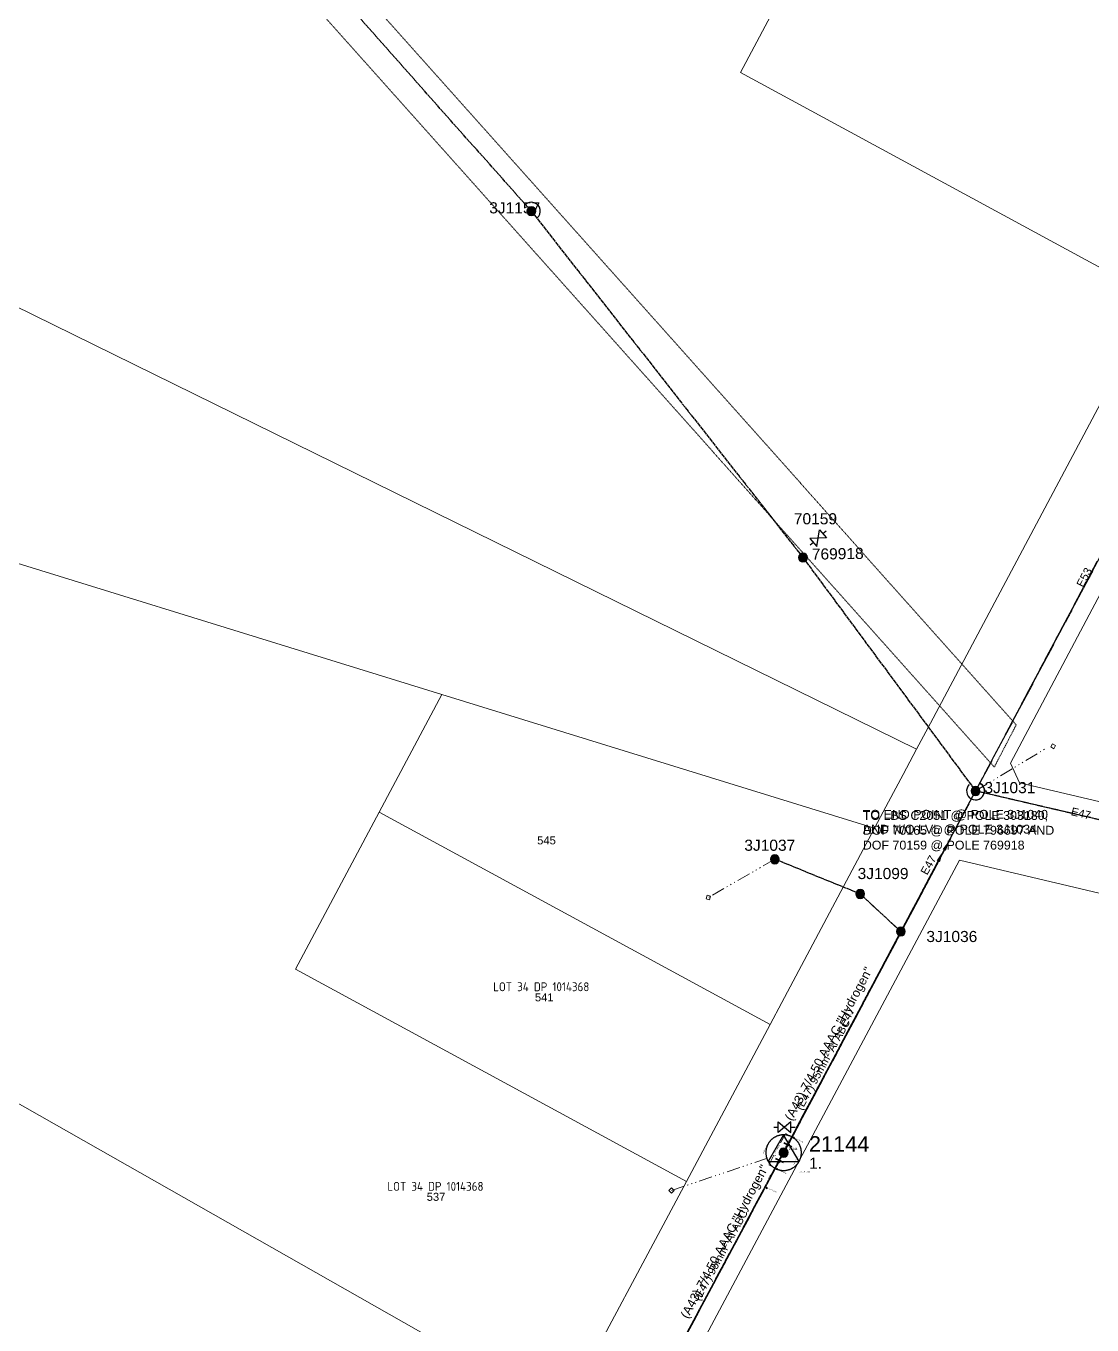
# Model space of a CAD drawing. Header units: metres. Extents: x 250871 to 255994, y 6164531 to 6169422.
# Drawn here: x 252768.5 to 253008.3, y 6166707.5 to 6166999.6 of the extents above; entities that cross this region are included whole.
import ezdxf
from ezdxf.enums import TextEntityAlignment as Align

# ---------------------------------------------------------------- set-up
doc = ezdxf.new("R2010")
doc.units = ezdxf.units.M
for name, pattern in [('Cable Exist OH', [1, 1, 0]), ('Cable Exist UG', [7, 4, -1, 1, -1]), ('Cable New OH', [7, 4.5, -2.5]), ('Dash', [5, 3, -2]), ('DASHED', [19.05, 12.7, -6.35]), ('HIDDEN2', [0.1875, 0.125, -0.0625]), ('PHANTOMX2', [6.6, 3, -0.75, 0.2, -0.75, 0.2, -0.75, 0.2, -0.75])]:
    doc.linetypes.add(name, pattern=pattern)
doc.layers.get('0').update_dxf_attribs({"color": 6})
doc.layers.get('Defpoints').update_dxf_attribs({"color": 250})
for name, color, linetype, lineweight in [('_User Miscellaneous7', 3, 'Continuous', 13), ('_User_HV_Exist', 1, 'Continuous', 35), ('_User_LV_Exist', 5, 'Continuous', 35), ('Cadastre Land Parcels_SP_EXT', 118, 'Continuous', 15), ('Cadastre Other Property_SP_EXT', 138, 'DASHED', 15), ('Mains_HV_EXT', 13, 'Continuous', 25), ('Mains_LV_EXT', 163, 'Continuous', 25), ('Services_SP_EXT', 42, 'PHANTOMX2', 20), ('Services_SP_MOD', 3, 'PHANTOMX2', 20)]:
    doc.layers.add(name, color=color, linetype=linetype, lineweight=lineweight)
for name, color, linetype in [('Equip_LV_EXT', 7, 'Continuous'), ('Equip_SP_HV_EXT', 7, 'Continuous'), ('Mains_LV_NEW_E47', 2, 'Continuous'), ('Notes', 7, 'Continuous'), ('OH_Details_SP_MISC', 7, 'Continuous'), ('Sub_SP_TR_HV_LV_EXT', 7, 'Continuous'), ('SupportsOH_SP_TR_HV_LV_SL_EXT', 7, 'Continuous')]:
    doc.layers.add(name, color=color, linetype=linetype)
doc.styles.add('ieISOCP', font='arial.ttf', dxfattribs={"height": 1.5})
doc.styles.add('LotNum', font='isocp.shx')
doc.styles.add('POLE_LABEL', font='arial.ttf', dxfattribs={"height": 2})
doc.styles.get("Standard").update_dxf_attribs({"font": 'arial.ttf'})
doc.dimstyles.new('1.8mm_1_1000', dxfattribs={"dimtxt": 1.8, "dimasz": 2, "dimexe": 1, "dimexo": 3, "dimgap": 0.5, "dimtad": 0, "dimtoh": 1, "dimlfac": -1, "dimzin": 12, "dimdsep": 46, "dimtxsty": 'Standard', "dimcen": 1, "dimclrd": 256, "dimclre": 256, "dimclrt": 256, "dimazin": 3, "dimtfac": 1, "dimtmove": 0, "dimatfit": 3, "dimfxl": 1, "dimtolj": 1, "dimtzin": 0, "dimlwd": -1, "dimlwe": -1, "dimarcsym": 0})

# ---------------------------------------------------------------- blocks, each defined once
blk = doc.blocks.new('SUB_POLE_EXT')
at = {"flags": 128}
for points in [[(-0.05, 4), (-0.15, 4), (-0.25, 3.99), (-0.34, 3.99), (-0.44, 3.98), (-0.54, 3.96), (-0.64, 3.95), (-0.73, 3.93), (-0.83, 3.91), (-0.92, 3.89), (-1.02, 3.87), (-1.11, 3.84), (-1.21, 3.81), (-1.3, 3.78), (-1.39, 3.75), (-1.49, 3.71), (-1.58, 3.68), (-1.67, 3.64), (-1.75, 3.59), (-1.84, 3.55), (-1.93, 3.5), (-2.01, 3.46), (-2.1, 3.41), (-2.18, 3.35), (-2.26, 3.3), (-2.34, 3.24), (-2.42, 3.18), (-2.5, 3.12), (-2.58, 3.06), (-2.65, 3), (-2.72, 2.93), (-2.79, 2.86), (-2.86, 2.79), (-2.93, 2.72), (-3, 2.65), (-3.06, 2.58), (-3.12, 2.5), (-3.18, 2.42), (-3.24, 2.34), (-3.3, 2.26), (-3.35, 2.18), (-3.41, 2.1), (-3.46, 2.01), (-3.5, 1.93), (-3.55, 1.84), (-3.59, 1.75), (-3.64, 1.67), (-3.68, 1.58), (-3.71, 1.49), (-3.75, 1.39), (-3.78, 1.3), (-3.81, 1.21), (-3.84, 1.11), (-3.87, 1.02), (-3.89, 0.92), (-3.91, 0.83), (-3.93, 0.73), (-3.95, 0.64), (-3.96, 0.54), (-3.98, 0.44), (-3.99, 0.34), (-3.99, 0.25), (-4, 0.15), (-4, 0.05), (-4, -0.05), (-4, -0.15), (-3.99, -0.25), (-3.99, -0.34), (-3.98, -0.44), (-3.96, -0.54), (-3.95, -0.64), (-3.93, -0.73), (-3.91, -0.83), (-3.89, -0.92), (-3.87, -1.02), (-3.84, -1.11), (-3.81, -1.21), (-3.78, -1.3), (-3.75, -1.39), (-3.71, -1.49), (-3.68, -1.58), (-3.64, -1.67), (-3.59, -1.75), (-3.55, -1.84), (-3.5, -1.93), (-3.46, -2.01), (-3.41, -2.1), (-3.35, -2.18), (-3.3, -2.26), (-3.24, -2.34), (-3.18, -2.42), (-3.12, -2.5), (-3.06, -2.58), (-3, -2.65), (-2.93, -2.72), (-2.86, -2.79), (-2.79, -2.86), (-2.72, -2.93), (-2.65, -3), (-2.58, -3.06), (-2.5, -3.12), (-2.42, -3.18), (-2.34, -3.24), (-2.26, -3.3), (-2.18, -3.35), (-2.1, -3.41), (-2.01, -3.46), (-1.93, -3.5), (-1.84, -3.55), (-1.75, -3.59), (-1.67, -3.64), (-1.58, -3.68), (-1.49, -3.71), (-1.39, -3.75), (-1.3, -3.78), (-1.21, -3.81), (-1.11, -3.84), (-1.02, -3.87), (-0.92, -3.89), (-0.83, -3.91), (-0.73, -3.93), (-0.64, -3.95), (-0.54, -3.96), (-0.44, -3.98), (-0.34, -3.99), (-0.25, -3.99), (-0.15, -4), (-0.05, -4), (0.05, -4), (0.15, -4), (0.25, -3.99), (0.34, -3.99), (0.44, -3.98), (0.54, -3.96), (0.64, -3.95), (0.73, -3.93), (0.83, -3.91), (0.92, -3.89), (1.02, -3.87), (1.11, -3.84), (1.21, -3.81), (1.3, -3.78), (1.39, -3.75), (1.49, -3.71), (1.58, -3.68), (1.67, -3.64), (1.75, -3.59), (1.84, -3.55), (1.93, -3.5), (2.01, -3.46), (2.1, -3.41), (2.18, -3.35), (2.26, -3.3), (2.34, -3.24), (2.42, -3.18), (2.5, -3.12), (2.58, -3.06), (2.65, -3), (2.72, -2.93), (2.79, -2.86), (2.86, -2.79), (2.93, -2.72), (3, -2.65), (3.06, -2.58), (3.12, -2.5), (3.18, -2.42), (3.24, -2.34), (3.3, -2.26), (3.35, -2.18), (3.41, -2.1), (3.46, -2.01), (3.5, -1.93), (3.55, -1.84), (3.59, -1.75), (3.64, -1.67), (3.68, -1.58), (3.71, -1.49), (3.75, -1.39), (3.78, -1.3), (3.81, -1.21), (3.84, -1.11), (3.87, -1.02), (3.89, -0.92), (3.91, -0.83), (3.93, -0.73), (3.95, -0.64), (3.96, -0.54), (3.98, -0.44), (3.99, -0.34), (3.99, -0.25), (4, -0.15), (4, -0.05), (4, 0.05), (4, 0.15), (3.99, 0.25), (3.99, 0.34), (3.98, 0.44), (3.96, 0.54), (3.95, 0.64), (3.93, 0.73), (3.91, 0.83), (3.89, 0.92), (3.87, 1.02), (3.84, 1.11), (3.81, 1.21), (3.78, 1.3), (3.75, 1.39), (3.71, 1.49), (3.68, 1.58), (3.64, 1.67), (3.59, 1.75), (3.55, 1.84), (3.5, 1.93), (3.46, 2.01), (3.41, 2.1), (3.35, 2.18), (3.3, 2.26), (3.24, 2.34), (3.18, 2.42), (3.12, 2.5), (3.06, 2.58), (3, 2.65), (2.93, 2.72), (2.86, 2.79), (2.79, 2.86), (2.72, 2.93), (2.65, 3), (2.58, 3.06), (2.5, 3.12), (2.42, 3.18), (2.34, 3.24), (2.26, 3.3), (2.18, 3.35), (2.1, 3.41), (2.01, 3.46), (1.93, 3.5), (1.84, 3.55), (1.75, 3.59), (1.67, 3.64), (1.58, 3.68), (1.49, 3.71), (1.39, 3.75), (1.3, 3.78), (1.21, 3.81), (1.11, 3.84), (1.02, 3.87), (0.92, 3.89), (0.83, 3.91), (0.73, 3.93), (0.64, 3.95), (0.54, 3.96), (0.44, 3.98), (0.34, 3.99), (0.25, 3.99), (0.15, 4), (0.05, 4)], [(0, 4), (-3.46, -2), (3.46, -2)]]:
    blk.add_lwpolyline(points, close=True, dxfattribs=at)
at = {"flags": 8}
blk.add_attdef('ASSET_NUM', text='', height=2.5, dxfattribs=at).set_placement((0, 7), align=Align.MIDDLE_CENTER)
for tag, flags, p in [('STREET_CODE', 9, (-1.38, 1.45)), ('NO_PHASES', 9, (-1.38, 1.05)), ('OPERATED_BY', 9, (-1.38, 0.65)), ('MAINTAINED_BY', 9, (-1.38, 0.45)), ('ORIENTATION', 9, (-1.38, 0.25)), ('OWNED_BY', 9, (-1.38, 0.05)), ('CONSTRUCTED_VOLTAGE', 9, (-1.13, 0.75)), ('OPERATING_VOLTAGE', 9, (-1.13, 0.35)), ('STATE', 9, (-1.38, -0.35)), ('USAGE', 9, (-1.38, -0.75)), ('LEGEND', 9, (-1.38, -0.95)), ('SUBURB', 9, (-1.38, -1.15)), ('STREETNAME', 9, (-1.38, -1.35)), ('LOCATION', 9, (-1.38, -1.55)), ('NOTES', 9, (-1.38, -1.75)), ('Z', 1, (-1.38, -1.95)), ('SECONDARY_VOLTAGE', 9, (-1.13, -0.65)), ('SUBSTATION_TYPE', 9, (-1.13, -1.05))]:
    blk.add_attdef(tag, text='', height=0.1, dxfattribs=dict(flags=flags)).set_placement(p, align=Align.MIDDLE_LEFT)
blk = doc.blocks.new('LV_OH_LINKS_DISTFUSE_EXT')
for p, q in [((0, 0), (0.96, 0)), ((3.84, 0), (4.8, 0))]:
    blk.add_line(p, q)
blk.add_lwpolyline([(3.84, -1.2), (3.84, 1.2), (0.96, -1.2), (0.96, 1.2)], close=True)
at = {"flags": 9}
for tag, p in [('ACTUAL_STATUS', (0, 0)), ('CONSTRUCTED_VOLTAGE', (0, -0.2)), ('OPERATING_VOLTAGE', (0, -0.6)), ('ORIENTATION', (0, -0.8)), ('OWNED_BY', (0, -1)), ('STATE', (0, -1.2)), ('SWITCH_TYPE', (0, -1.4)), ('NO_PHASES', (0, -0.4)), ('USAGE', (0, -1.6)), ('NOTES', (0, -1.8))]:
    blk.add_attdef(tag, text='', height=0.2, dxfattribs=at).set_placement(p, align=Align.MIDDLE_LEFT)
at = {"flags": 1}
blk.add_attdef('Z', (0, 0), '', height=0.2, dxfattribs=at)
blk = doc.blocks.new('CCP_EXT')
blk.add_wipeout([(0, 0.57), (0.57, 0), (0, -0.57), (-0.57, 0)])
blk.add_lwpolyline([(-0.57, 0), (0, 0.57), (0.57, 0), (0, -0.57), (-0.57, 0)])
at = {"flags": 1}
blk.add_attdef('Z', (0, 0), '', height=0.2, dxfattribs=at)
at = {"flags": 9}
for tag, p in [('CCP_TYPE', (0, 0)), ('CONSTRUCTED_VOLTAGE', (0, -0.2)), ('OPERATING_VOLTAGE', (0, -0.6)), ('ORIENTATION', (0, -0.8)), ('OWNED_BY', (0, -1)), ('STATE', (0, -1.8)), ('NO_PHASES', (0, -0.4)), ('USAGE', (0, -1.2)), ('LEGEND', (0, -1.4)), ('LIFE_SUPPORT', (0, -1.6)), ('NOTES', (0, -2))]:
    blk.add_attdef(tag, text='', height=0.2, dxfattribs=at).set_placement(p, align=Align.MIDDLE_LEFT)
blk = doc.blocks.new('POLE_EXT')
blk.add_hatch(color=256).paths.add_polyline_path([(-1, 0, 1), (1, 0, 1)])
blk.add_lwpolyline([(-1, 0, 1), (1, 0, 1)], format="xyb", close=True)
at = {"flags": 8}
blk.add_attdef('pNumber', text='', height=2, dxfattribs=at).set_placement((2.5, 2.5), align=Align.MIDDLE_CENTER)
at = {"style": 'POLE_LABEL', "flags": 9}
for tag, p in [('STRUCTURE_PLANT_NUMBER', (1.35, 0.03)), ('STREET_CODE', (1.35, -0.2))]:
    blk.add_attdef(tag, text='', height=0.2, dxfattribs=at).set_placement(p, align=Align.MIDDLE_LEFT)
at = {"flags": 9}
for tag, p in [('OWNED_BY', (1.35, -0.4)), ('SPECIAL_USE', (1.35, -0.8)), ('STATE', (1.35, -1)), ('cLV', (1.35, -1.4)), ('hDepth', (1.35, -1.6)), ('hDia', (1.35, -1.8)), ('cHV', (1.35, -2)), ('PARENT', (1.35, -0.6)), ('USAGE', (1.35, -1.2)), ('LBRACKET', (1.35, -2.2)), ('LExisting', (1.35, -2.4)), ('LANTNUMBER', (1.35, -2.6)), ('LOther', (1.35, -2.8)), ('LRemove', (1.35, -3)), ('cLinedev', (1.35, -3.4)), ('pExisting', (1.35, -3.8)), ('pFooting', (1.35, -4.4)), ('pNew', (1.35, -4.6)), ('pRelocate', (1.35, -5)), ('pRemove', (1.35, -5.2)), ('pReplace', (1.35, -5.4)), ('pStay', (1.35, -5.6)), ('pType', (1.35, -5.8)), ('LEGEND', (1.35, -3.2)), ('LOCATION', (1.35, -3.6)), ('PFNUMBER', (1.35, -4)), ('NEWPFNUMBER', (1.35, -4.2)), ('cspan', (1.35, -6)), ('STREETNAME', (1.35, -6.2)), ('SUBURB', (1.35, -6.4)), ('OPERATED_BY', (1.36, -7.01)), ('NOTES', (1.35, -6.6)), ('MAINTAINED_BY', (1.36, -6.81))]:
    blk.add_attdef(tag, text='', height=0.2, dxfattribs=at).set_placement(p, align=Align.MIDDLE_LEFT)
at = {"flags": 1}
blk.add_attdef('Z', (1.35, -7.33), '', height=0.2, dxfattribs=at)
blk = doc.blocks.new('*U449')
blk.add_hatch(color=256).paths.add_polyline_path([(-1, 0, 1), (1, 0, 1)])
blk.add_lwpolyline([(-1, 0, 1), (1, 0, 1)], format="xyb", close=True)
at = {"flags": 8}
blk.add_attdef('pNumber', text='', height=2, dxfattribs=at).set_placement((1.17, -0.01), align=Align.MIDDLE_CENTER)
at = {"style": 'POLE_LABEL', "flags": 9}
for tag, p in [('STRUCTURE_PLANT_NUMBER', (0.02, -2.48)), ('STREET_CODE', (0.02, -2.71))]:
    blk.add_attdef(tag, text='', height=0.2, dxfattribs=at).set_placement(p, align=Align.MIDDLE_LEFT)
at = {"flags": 9}
for tag, p in [('OWNED_BY', (0.02, -2.91)), ('SPECIAL_USE', (0.02, -3.31)), ('STATE', (0.02, -3.51)), ('cLV', (0.02, -3.91)), ('hDepth', (0.02, -4.11)), ('hDia', (0.02, -4.31)), ('cHV', (0.02, -4.51)), ('cLinedev', (0.02, -5.91)), ('PARENT', (0.02, -3.11)), ('USAGE', (0.02, -3.71)), ('LBRACKET', (0.02, -4.71)), ('LExisting', (0.02, -4.91)), ('LANTNUMBER', (0.02, -5.11)), ('LOther', (0.02, -5.31)), ('LRemove', (0.02, -5.51)), ('LEGEND', (0.02, -5.71)), ('pExisting', (0.02, -6.31)), ('pFooting', (0.02, -6.91)), ('pNew', (0.02, -7.11)), ('pRelocate', (0.02, -7.51)), ('pRemove', (0.02, -7.71)), ('pReplace', (0.02, -7.91)), ('pStay', (0.02, -8.11)), ('pType', (0.02, -8.31)), ('cspan', (0.02, -8.51)), ('STREETNAME', (0.02, -8.71)), ('LOCATION', (0.02, -6.11)), ('PFNUMBER', (0.02, -6.51)), ('NEWPFNUMBER', (0.02, -6.71)), ('SUBURB', (0.02, -8.91)), ('OPERATED_BY', (0.02, -9.52)), ('NOTES', (0.02, -9.11)), ('MAINTAINED_BY', (0.02, -9.32))]:
    blk.add_attdef(tag, text='', height=0.2, dxfattribs=at).set_placement(p, align=Align.MIDDLE_LEFT)
at = {"flags": 1}
blk.add_attdef('Z', (0.02, -9.84), '', height=0.2, dxfattribs=at)
blk = doc.blocks.new('HV_DOF_CLOSED_EXT')
for p, q in [((0, 7.9), (0, 6.94)), ((0, 4.06), (0, 3.1))]:
    blk.add_line(p, q)
blk.add_lwpolyline([(-1.2, 4.06), (1.2, 4.06), (-1.2, 6.94), (1.2, 6.94)], close=True)
for tag, height, flags, p in [('ASSET_NUM', 2.5, 8, (2, 2)), ('STREET_CODE', 0.2, 9, (1.5, 0)), ('ACTUAL_STATUS', 0.2, 9, (1.5, -0.2)), ('CONSTRUCTED_VOLTAGE', 0.2, 9, (1.5, -0.4)), ('OPERATING_VOLTAGE', 0.2, 9, (1.5, -0.8)), ('ORIENTATION', 0.2, 9, (1.5, -1)), ('OWNED_BY', 0.2, 9, (1.5, -1.2)), ('OPERATED_BY', 0.2, 9, (1.5, -1.4)), ('STATE', 0.2, 9, (1.5, -1.8)), ('SWITCH_TYPE', 0.2, 9, (1.5, -2)), ('STREETNAME', 0.2, 9, (1.5, -2.8)), ('SUBURB', 0.2, 9, (1.5, -3)), ('NO_PHASES', 0.2, 9, (1.5, -0.6)), ('MAINTAINED_BY', 0.2, 9, (1.5, -1.6)), ('USAGE', 0.2, 9, (1.5, -2.2)), ('LEGEND', 0.2, 9, (1.5, -2.4)), ('LOCATION', 0.2, 9, (1.5, -2.6)), ('Z', 0.2, 1, (1.5, -3.6)), ('NOTES', 0.2, 9, (1.5, -3.2)), ('LABEL_ALIGNMENT', 0.2, 9, (1.5, -3.4))]:
    blk.add_attdef(tag, text='', height=height, dxfattribs=dict(flags=flags)).set_placement(p, align=Align.MIDDLE_LEFT)
blk = doc.blocks.new('*U445')
for p, q in [((-2.19, 0.43), (-1.66, -1.5)), ((2.2, -0.42), (1.66, 1.5)), ((1.93, 0.54), (2.41, 0.67)), ((-1.93, -0.53), (-2.41, -0.67))]:
    blk.add_line(p, q)
blk = doc.blocks.new('SUB_POLE_NEW')
at = {"flags": 128}
for points in [[(0, 4), (-0.1, 4), (-0.2, 4), (-0.3, 4), (-0.4, 4), (-0.5, 4), (-0.6, 3.9), (-0.7, 3.9), (-0.8, 3.9), (-0.9, 3.9), (-1, 3.9), (-1.1, 3.8), (-1.2, 3.8), (-1.3, 3.8), (-1.4, 3.7), (-1.5, 3.7), (-1.6, 3.7), (-1.7, 3.6), (-1.8, 3.6), (-1.8, 3.6), (-1.9, 3.5), (-2, 3.5), (-2.1, 3.4), (-2.2, 3.4), (-2.3, 3.3), (-2.3, 3.2), (-2.4, 3.2), (-2.5, 3.1), (-2.6, 3.1), (-2.6, 3), (-2.7, 2.9), (-2.8, 2.9), (-2.9, 2.8), (-2.9, 2.7), (-3, 2.6), (-3.1, 2.6), (-3.1, 2.5), (-3.2, 2.4), (-3.2, 2.3), (-3.3, 2.3), (-3.4, 2.2), (-3.4, 2.1), (-3.5, 2), (-3.5, 1.9), (-3.6, 1.8), (-3.6, 1.8), (-3.6, 1.7), (-3.7, 1.6), (-3.7, 1.5), (-3.7, 1.4), (-3.8, 1.3), (-3.8, 1.2), (-3.8, 1.1), (-3.9, 1), (-3.9, 0.9), (-3.9, 0.8), (-3.9, 0.7), (-3.9, 0.6), (-4, 0.5), (-4, 0.4), (-4, 0.3), (-4, 0.2), (-4, 0.1), (-4, 0), (-4, 0), (-4, -0.1), (-4, -0.2), (-4, -0.3), (-4, -0.4), (-4, -0.5), (-3.9, -0.6), (-3.9, -0.7), (-3.9, -0.8), (-3.9, -0.9), (-3.9, -1), (-3.8, -1.1), (-3.8, -1.2), (-3.8, -1.3), (-3.7, -1.4), (-3.7, -1.5), (-3.7, -1.6), (-3.6, -1.7), (-3.6, -1.8), (-3.6, -1.8), (-3.5, -1.9), (-3.5, -2), (-3.4, -2.1), (-3.4, -2.2), (-3.3, -2.3), (-3.2, -2.3), (-3.2, -2.4), (-3.1, -2.5), (-3.1, -2.6), (-3, -2.6), (-2.9, -2.7), (-2.9, -2.8), (-2.8, -2.9), (-2.7, -2.9), (-2.6, -3), (-2.6, -3.1), (-2.5, -3.1), (-2.4, -3.2), (-2.3, -3.2), (-2.3, -3.3), (-2.2, -3.4), (-2.1, -3.4), (-2, -3.5), (-1.9, -3.5), (-1.8, -3.6), (-1.8, -3.6), (-1.7, -3.6), (-1.6, -3.7), (-1.5, -3.7), (-1.4, -3.7), (-1.3, -3.8), (-1.2, -3.8), (-1.1, -3.8), (-1, -3.9), (-0.9, -3.9), (-0.8, -3.9), (-0.7, -3.9), (-0.6, -3.9), (-0.5, -4), (-0.4, -4), (-0.3, -4), (-0.2, -4), (-0.1, -4), (0, -4), (0, -4), (0.1, -4), (0.2, -4), (0.3, -4), (0.4, -4), (0.5, -4), (0.6, -3.9), (0.7, -3.9), (0.8, -3.9), (0.9, -3.9), (1, -3.9), (1.1, -3.8), (1.2, -3.8), (1.3, -3.8), (1.4, -3.7), (1.5, -3.7), (1.6, -3.7), (1.7, -3.6), (1.8, -3.6), (1.8, -3.6), (1.9, -3.5), (2, -3.5), (2.1, -3.4), (2.2, -3.4), (2.3, -3.3), (2.3, -3.2), (2.4, -3.2), (2.5, -3.1), (2.6, -3.1), (2.6, -3), (2.7, -2.9), (2.8, -2.9), (2.9, -2.8), (2.9, -2.7), (3, -2.6), (3.1, -2.6), (3.1, -2.5), (3.2, -2.4), (3.2, -2.3), (3.3, -2.3), (3.4, -2.2), (3.4, -2.1), (3.5, -2), (3.5, -1.9), (3.6, -1.8), (3.6, -1.8), (3.6, -1.7), (3.7, -1.6), (3.7, -1.5), (3.7, -1.4), (3.8, -1.3), (3.8, -1.2), (3.8, -1.1), (3.9, -1), (3.9, -0.9), (3.9, -0.8), (3.9, -0.7), (3.9, -0.6), (4, -0.5), (4, -0.4), (4, -0.3), (4, -0.2), (4, -0.1), (4, 0), (4, 0), (4, 0.1), (4, 0.2), (4, 0.3), (4, 0.4), (4, 0.5), (3.9, 0.6), (3.9, 0.7), (3.9, 0.8), (3.9, 0.9), (3.9, 1), (3.8, 1.1), (3.8, 1.2), (3.8, 1.3), (3.7, 1.4), (3.7, 1.5), (3.7, 1.6), (3.6, 1.7), (3.6, 1.8), (3.6, 1.8), (3.5, 1.9), (3.5, 2), (3.4, 2.1), (3.4, 2.2), (3.3, 2.3), (3.2, 2.3), (3.2, 2.4), (3.1, 2.5), (3.1, 2.6), (3, 2.6), (2.9, 2.7), (2.9, 2.8), (2.8, 2.9), (2.7, 2.9), (2.6, 3), (2.6, 3.1), (2.5, 3.1), (2.4, 3.2), (2.3, 3.2), (2.3, 3.3), (2.2, 3.4), (2.1, 3.4), (2, 3.5), (1.9, 3.5), (1.8, 3.6), (1.8, 3.6), (1.7, 3.6), (1.6, 3.7), (1.5, 3.7), (1.4, 3.7), (1.3, 3.8), (1.2, 3.8), (1.1, 3.8), (1, 3.9), (0.9, 3.9), (0.8, 3.9), (0.7, 3.9), (0.6, 3.9), (0.5, 4), (0.4, 4), (0.3, 4), (0.2, 4), (0.1, 4), (0, 4)], [(0, 4), (-3.5, -2), (3.5, -2)]]:
    blk.add_lwpolyline(points, close=True, dxfattribs=at)
at = {"flags": 8}
blk.add_attdef('ASSET_NUM', text='', height=2.5, dxfattribs=at).set_placement((0, 7), align=Align.MIDDLE_CENTER)
for tag, flags, p in [('STREET_CODE', 9, (-1.1, 0.9)), ('CONSTRUCTED_VOLTAGE', 9, (-1.1, 0.7)), ('NO_PHASES', 9, (-1.1, 0.5)), ('OPERATING_VOLTAGE', 9, (-1.1, 0.3)), ('OPERATED_BY', 9, (-1.1, 0.1)), ('MAINTAINED_BY', 9, (-1.1, -0.1)), ('ORIENTATION', 9, (-1.1, -0.3)), ('OWNED_BY', 9, (-1.1, -0.5)), ('SECONDARY_VOLTAGE', 9, (-1.1, -0.7)), ('STATE', 9, (-1.1, -0.9)), ('SUBSTATION_TYPE', 9, (-1.1, -1.1)), ('USAGE', 9, (-1.1, -1.3)), ('LEGEND', 9, (-1.1, -1.5)), ('SUBURB', 9, (-1.1, -1.7)), ('STREETNAME', 9, (-1.1, -1.9)), ('LOCATION', 9, (-1.1, -2.1)), ('NOTES', 9, (-1.1, -2.3)), ('Z', 1, (-1.1, -2.5))]:
    blk.add_attdef(tag, text='', height=0.2, dxfattribs=dict(flags=flags)).set_placement(p, align=Align.MIDDLE_LEFT)
blk = doc.blocks.new('A$C2E3E17AA')
at = {"layer": '_User Miscellaneous7'}
h = blk.add_hatch(dxfattribs=at)
h.set_pattern_fill('ANGLE', color=256)
h.set_pattern_definition([(0, (-129, -412), (0, 6.985), [5.08, -1.905]), (90, (-129, -412), (-6.985, 4e-16), [5.08, -1.905])])
h.paths.add_polyline_path([(7, 2, 1), (5, 2, 1)])
for p, q in [((0, 2.5), (0, 1.5)), ((1, 3), (1, 1)), ((2, 4), (2, 0)), ((2, 2), (5, 2))]:
    blk.add_line(p, q, dxfattribs=at)
blk.add_circle((6, 2), 1, dxfattribs=at)
blk = doc.blocks.new('*D465')
at = {"layer": '_User Miscellaneous7', "ltscale": 0.2, "transparency": 16777216}
for p, q in [((252939.19, 6166750.23), (252938.24, 6166748.46)), ((252940.73, 6166749.86), (252939.38, 6166750.58)), ((252936.96, 6166742.85), (252935.61, 6166743.57)), ((252935.8, 6166743.92), (252936.76, 6166745.7))]:
    blk.add_line(p, q, dxfattribs=at)
for points in [[(252939.13, 6166750.26), (252939.25, 6166750.2), (252939.38, 6166750.58)], [(252935.74, 6166743.96), (252935.86, 6166743.89), (252935.61, 6166743.57)]]:
    blk.add_solid(points, dxfattribs=at)
at = {"layer": 'Defpoints', "color": 0, "ltscale": 0.2, "transparency": 16777216}
for p in [(252940.82, 6166749.81), (252935.61, 6166743.57), (252937.05, 6166742.8)]:
    blk.add_point(p, dxfattribs=at)
at = {"layer": '_User Miscellaneous7', "ltscale": 0.2, "transparency": 16777216, "insert": (252937.5, 6166747.08), "char_height": 0.2, "attachment_point": 5, "rotation": 61.7501}
blk.add_mtext('\\A1;4.0m (MINIMUM)', dxfattribs=at)
blk = doc.blocks.new('*U468')
blk.add_hatch(color=256).paths.add_polyline_path([(-1, 0, 1), (1, 0, 1)])
blk.add_lwpolyline([(-1, 0, 1), (1, 0, 1)], format="xyb", close=True)
at = {"flags": 8}
blk.add_attdef('pNumber', text='', height=2, dxfattribs=at).set_placement((0.77, 8.35), align=Align.MIDDLE_CENTER)
at = {"style": 'POLE_LABEL', "flags": 9}
for tag, p in [('STRUCTURE_PLANT_NUMBER', (-0.38, 5.88)), ('STREET_CODE', (-0.38, 5.65))]:
    blk.add_attdef(tag, text='', height=0.2, dxfattribs=at).set_placement(p, align=Align.MIDDLE_LEFT)
at = {"flags": 9}
for tag, p in [('OWNED_BY', (-0.38, 5.45)), ('SPECIAL_USE', (-0.38, 5.05)), ('STATE', (-0.38, 4.85)), ('cLV', (-0.38, 4.45)), ('cHV', (-0.38, 3.85)), ('PARENT', (-0.38, 5.25)), ('USAGE', (-0.38, 4.65)), ('hDepth', (-0.38, 4.25)), ('hDia', (-0.38, 4.05)), ('LBRACKET', (-0.38, 3.65)), ('LExisting', (-0.38, 3.45)), ('LANTNUMBER', (-0.38, 3.25)), ('LOther', (-0.38, 3.05)), ('LRemove', (-0.38, 2.85)), ('cLinedev', (-0.38, 2.45)), ('LEGEND', (-0.38, 2.65)), ('LOCATION', (-0.38, 2.25)), ('pExisting', (-0.38, 2.05)), ('PFNUMBER', (-0.38, 1.85)), ('NEWPFNUMBER', (-0.38, 1.65)), ('pFooting', (-0.38, 1.45)), ('pNew', (-0.38, 1.25)), ('pRelocate', (-0.38, 0.85)), ('pRemove', (-0.38, 0.65)), ('pReplace', (-0.38, 0.45)), ('pStay', (-0.38, 0.25)), ('pType', (-0.38, 0.05)), ('cspan', (-0.38, -0.15)), ('STREETNAME', (-0.38, -0.35)), ('SUBURB', (-0.38, -0.55)), ('OPERATED_BY', (-0.38, -1.16)), ('NOTES', (-0.38, -0.75)), ('MAINTAINED_BY', (-0.38, -0.96))]:
    blk.add_attdef(tag, text='', height=0.2, dxfattribs=at).set_placement(p, align=Align.MIDDLE_LEFT)
at = {"flags": 1}
blk.add_attdef('Z', (-0.38, -1.48), '', height=0.2, dxfattribs=at)
blk = doc.blocks.new('*U467')
blk.add_hatch(color=256).paths.add_polyline_path([(-1, 0, 1), (1, 0, 1)])
blk.add_lwpolyline([(-1, 0, 1), (1, 0, 1)], format="xyb", close=True)
at = {"flags": 8}
blk.add_attdef('pNumber', text='', height=2, dxfattribs=at).set_placement((0.77, 8.35), align=Align.MIDDLE_CENTER)
at = {"style": 'POLE_LABEL', "flags": 9}
for tag, p in [('STRUCTURE_PLANT_NUMBER', (-0.38, 5.88)), ('STREET_CODE', (-0.38, 5.65))]:
    blk.add_attdef(tag, text='', height=0.2, dxfattribs=at).set_placement(p, align=Align.MIDDLE_LEFT)
at = {"flags": 9}
for tag, p in [('OWNED_BY', (-0.38, 5.45)), ('SPECIAL_USE', (-0.38, 5.05)), ('STATE', (-0.38, 4.85)), ('cLV', (-0.38, 4.45)), ('cHV', (-0.38, 3.85)), ('PARENT', (-0.38, 5.25)), ('USAGE', (-0.38, 4.65)), ('hDepth', (-0.38, 4.25)), ('hDia', (-0.38, 4.05)), ('LBRACKET', (-0.38, 3.65)), ('LExisting', (-0.38, 3.45)), ('LANTNUMBER', (-0.38, 3.25)), ('LOther', (-0.38, 3.05)), ('LRemove', (-0.38, 2.85)), ('cLinedev', (-0.38, 2.45)), ('LEGEND', (-0.38, 2.65)), ('LOCATION', (-0.38, 2.25)), ('pExisting', (-0.38, 2.05)), ('PFNUMBER', (-0.38, 1.85)), ('NEWPFNUMBER', (-0.38, 1.65)), ('pFooting', (-0.38, 1.45)), ('pNew', (-0.38, 1.25)), ('pRelocate', (-0.38, 0.85)), ('pRemove', (-0.38, 0.65)), ('pReplace', (-0.38, 0.45)), ('pStay', (-0.38, 0.25)), ('pType', (-0.38, 0.05)), ('cspan', (-0.38, -0.15)), ('STREETNAME', (-0.38, -0.35)), ('SUBURB', (-0.38, -0.55)), ('OPERATED_BY', (-0.38, -1.16)), ('NOTES', (-0.38, -0.75)), ('MAINTAINED_BY', (-0.38, -0.96))]:
    blk.add_attdef(tag, text='', height=0.2, dxfattribs=at).set_placement(p, align=Align.MIDDLE_LEFT)
at = {"flags": 1}
blk.add_attdef('Z', (-0.38, -1.48), '', height=0.2, dxfattribs=at)
blk = doc.blocks.new('*U466')
blk.add_hatch(color=256).paths.add_polyline_path([(-1, 0, 1), (1, 0, 1)])
blk.add_lwpolyline([(-1, 0, 1), (1, 0, 1)], format="xyb", close=True)
at = {"flags": 8}
blk.add_attdef('pNumber', text='', height=2, dxfattribs=at).set_placement((0.81, 8.31), align=Align.MIDDLE_CENTER)
at = {"style": 'POLE_LABEL', "flags": 9}
for tag, p in [('STRUCTURE_PLANT_NUMBER', (-0.34, 5.84)), ('STREET_CODE', (-0.34, 5.61))]:
    blk.add_attdef(tag, text='', height=0.2, dxfattribs=at).set_placement(p, align=Align.MIDDLE_LEFT)
at = {"flags": 9}
for tag, p in [('OWNED_BY', (-0.34, 5.41)), ('SPECIAL_USE', (-0.34, 5.01)), ('STATE', (-0.34, 4.81)), ('cLV', (-0.34, 4.41)), ('hDepth', (-0.34, 4.21)), ('hDia', (-0.34, 4.01)), ('cHV', (-0.34, 3.81)), ('PARENT', (-0.34, 5.21)), ('USAGE', (-0.34, 4.61)), ('LBRACKET', (-0.34, 3.61)), ('LExisting', (-0.34, 3.41)), ('LANTNUMBER', (-0.34, 3.21)), ('LOther', (-0.34, 3.01)), ('cLinedev', (-0.34, 2.41)), ('pExisting', (-0.34, 2.01)), ('pFooting', (-0.34, 1.41)), ('pNew', (-0.34, 1.21)), ('pRelocate', (-0.34, 0.81)), ('pRemove', (-0.34, 0.61)), ('pReplace', (-0.34, 0.41)), ('pStay', (-0.34, 0.21)), ('pType', (-0.34, 0.01)), ('LRemove', (-0.34, 2.81)), ('LEGEND', (-0.34, 2.61)), ('LOCATION', (-0.34, 2.21)), ('PFNUMBER', (-0.34, 1.81)), ('NEWPFNUMBER', (-0.34, 1.61)), ('cspan', (-0.34, -0.19)), ('STREETNAME', (-0.34, -0.39)), ('SUBURB', (-0.34, -0.59)), ('OPERATED_BY', (-0.34, -1.2)), ('NOTES', (-0.34, -0.79)), ('MAINTAINED_BY', (-0.34, -1))]:
    blk.add_attdef(tag, text='', height=0.2, dxfattribs=at).set_placement(p, align=Align.MIDDLE_LEFT)
at = {"flags": 1}
blk.add_attdef('Z', (-0.34, -1.52), '', height=0.2, dxfattribs=at)

msp = doc.modelspace()

# ---------------------------------------------------------------- linework, layer by layer
at = {"layer": '_User Miscellaneous7', "linetype": 'Cable Exist UG'}
for q in [(252940.821, 6166749.798), (252937.027, 6166742.759)]:
    msp.add_line((252938.927, 6166746.274), q, dxfattribs=at)
at = {"layer": '_User Miscellaneous7', "linetype": 'Dash'}
msp.add_line((252937.027, 6166742.759), (252934.743, 6166738.533), dxfattribs=at)
at = {"layer": '_User_HV_Exist', "linetype": 'Cable Exist OH', "flags": 128}
msp.add_lwpolyline([(252916.98, 6166705.28), (252917.773, 6166706.766), (252937.596, 6166743.85), (252965.349, 6166795.96), (252973.723, 6166811.781)], dxfattribs=at)
at = {"layer": '_User_HV_Exist', "linetype": 'Cable Exist OH'}
msp.add_solid([(252973.345, 6166811.955), (252974.768, 6166814.052), (252974.102, 6166811.607)], dxfattribs=at)
at = {"layer": '_User_LV_Exist', "linetype": 'Cable Exist OH', "flags": 128}
msp.add_lwpolyline([(252938.535, 6166745.532), (252965.349, 6166795.96), (252975.07, 6166814.325)], dxfattribs=at)
at = {"layer": '_User_LV_Exist'}
msp.add_solid([(252974.701, 6166814.52), (252976.236, 6166816.537), (252975.439, 6166814.131)], dxfattribs=at)
at = {"layer": 'Cadastre Land Parcels_SP_EXT', "linetype": 'Continuous'}
for points in [[(252971.939, 6166842.821), (253022.828, 6166938.404), (252929.259, 6166989.113), (253017.888, 6167155.59), (252934.004, 6167202.244), (252123.746, 6167652.825), (252045.326, 6167696.428), (251776.264, 6167846.024), (251746.376, 6167623.428), (251738.51, 6167564.84), (251754.613, 6167562.689), (252067.026, 6167520.949), (252052.077, 6167304.822), (252445.124, 6167094.443), (252968.851, 6166837.022), (252971.939, 6166842.821)], [(252445.124, 6167094.443), (252052.077, 6167304.822), (252067.026, 6167520.949), (251754.613, 6167562.689), (251738.51, 6167564.84), (251737.662, 6167558.55), (251666.767, 6167032.499), (251895.554, 6166897.155), (251934.317, 6166874.224), (251941.098, 6166870.213), (252213.557, 6166707.897), (252385.953, 6166996.264), (252734.445, 6166888.692), (252862.065, 6166849.302), (252959.395, 6166819.262), (252960.745, 6166821.798), (252962.514, 6166825.119), (252965.8, 6166831.293), (252968.851, 6166837.022), (252445.124, 6167094.443)], [(253100.929, 6167085.095), (253106.118, 6167094.84), (253110.919, 6167103.858), (253017.888, 6167155.59), (252929.259, 6166989.113), (253022.828, 6166938.404), (253100.929, 6167085.095)], [(253063.905, 6166884.438), (253022.022, 6166894.317), (252989.964, 6166833.877), (252991.984, 6166829.423), (253035.922, 6166819.073), (253063.905, 6166884.438)], [(252917.054, 6166739.822), (252829.132, 6166787.515), (252847.955, 6166822.828), (252862.065, 6166849.302), (252734.445, 6166888.692), (252696.099, 6166797.396), (252889.298, 6166687.743), (252917.054, 6166739.822)], [(252938.503, 6166780.064), (252959.395, 6166819.262), (252862.065, 6166849.302), (252847.955, 6166822.828), (252935.872, 6166775.128), (252938.503, 6166780.064)], [(252935.872, 6166775.128), (252847.955, 6166822.828), (252829.132, 6166787.515), (252917.054, 6166739.822), (252935.872, 6166775.128)], [(253086.386, 6166600.508), (253097.195, 6166646.255), (253102.046, 6166666.791), (253128.023, 6166776.734), (252978.481, 6166812.045), (252830.94, 6166535.476), (252932.475, 6166511.427), (252975.614, 6166501.21), (253058.163, 6166481.658), (253086.386, 6166600.508)], [(252889.298, 6166687.743), (252696.099, 6166797.396), (252677.349, 6166752.757), (252655.366, 6166711.769), (252757.555, 6166654.748), (252845.549, 6166605.653), (252889.298, 6166687.743)]]:
    msp.add_lwpolyline(points, close=True, dxfattribs=at)
at = {"layer": 'Cadastre Other Property_SP_EXT', "linetype": 'HIDDEN2'}
msp.add_lwpolyline([(252476.179, 6167404.32), (252986.319, 6166832.972), (252991.251, 6166842.468), (252387.98, 6167518.122), (252361.202, 6167533.092), (252469.417, 6167411.893), (252289.428, 6167184.848), (252298.39, 6167180.049), (252476.179, 6167404.32)], close=True, dxfattribs=at)
at = {"layer": 'Mains_HV_EXT', "linetype": 'Cable Exist OH'}
for points in [[(252882.171, 6166957.962), (252815.938, 6167032.509), (252750.257, 6167107.103), (252684.086, 6167181.632), (252617.864, 6167256.553)], [(252882.181, 6166957.95), (252943.276, 6166880.084)], [(252943.276, 6166880.084), (252982.097, 6166827.602)], [(252982.097, 6166827.602), (252937.596, 6166743.85)], [(253077.275, 6166805.352), (252982.097, 6166827.602)], [(252937.596, 6166743.85), (252917.773, 6166706.766)]]:
    msp.add_lwpolyline(points, dxfattribs=at)
at = {"layer": 'Mains_HV_EXT', "linetype": 'Continuous'}
for points in [[(252883.523, 6166956.439, 1.0048066), (252880.849, 6166959.449)], [(252980.647, 6166829.024, 0.486664), (252981.155, 6166825.819)], [(252984.058, 6166827.139, 0.3365733), (252983.029, 6166829.369)], [(252981.151, 6166825.812, 0.4786007), (252984.058, 6166827.139)]]:
    msp.add_lwpolyline(points, format="xyb", dxfattribs=at)
at = {"layer": 'Mains_LV_EXT', "linetype": 'Continuous'}
for points in [[(252983.034, 6166829.379, -0.337862), (252984.045, 6166827.143)], [(252981.164, 6166825.833, 0.4972873), (252984.045, 6166827.145)]]:
    msp.add_lwpolyline(points, format="xyb", dxfattribs=at)
at = {"layer": 'Mains_LV_EXT', "linetype": 'Cable Exist OH'}
for points in [[(252982.097, 6166827.602), (252965.349, 6166795.96)], [(253034.72, 6166815.377), (252982.097, 6166827.602)], [(252965.349, 6166795.96), (252956.156, 6166804.45), (252936.954, 6166812.246)], [(252937.596, 6166743.85), (252965.349, 6166795.96)]]:
    msp.add_lwpolyline(points, dxfattribs=at)
at = {"layer": 'Mains_LV_NEW_E47', "color": 2, "linetype": 'Cable New OH', "flags": 128}
msp.add_lwpolyline([(252937.756, 6166744.066), (252916.748, 6166704.837)], dxfattribs=at)
at = {"layer": 'OH_Details_SP_MISC', "color": 7, "linetype": 'Continuous', "flags": 128}
msp.add_lwpolyline([(252982.097, 6166827.602), (252938.927, 6166746.274)], dxfattribs=at)
at = {"layer": 'OH_Details_SP_MISC', "color": 2, "linetype": 'Dash', "flags": 128}
msp.add_lwpolyline([(252938.927, 6166746.274), (252915.803, 6166703.074)], dxfattribs=at)
at = {"layer": 'Services_SP_EXT'}
msp.add_lwpolyline([(252965.344, 6166795.95), (252956.156, 6166804.45), (252936.954, 6166812.246)], dxfattribs=at)

# ---------------------------------------------------------------- block references
at = {"layer": '_User Miscellaneous7'}
ref = msp.add_blockref('SUB_POLE_NEW', (252938.927, 6166746.274), dxfattribs=dict(at, xscale=0.2, yscale=0.2, zscale=0.2))
ref.add_attrib('ASSET_NUM', '21144', dxfattribs={"layer": '0', "height": 0.5}).set_placement((252940.091, 6166747.151), align=Align.MIDDLE_LEFT)
at = {"layer": '_User Miscellaneous7', "xscale": 0.2, "yscale": 0.2, "zscale": 0.2}
msp.add_blockref('*U449', (252938.925, 6166746.269), dxfattribs=at)
at = {"layer": '_User_LV_Exist', "rotation": 46.34749548745802}
msp.add_blockref('*U445', (252938.936, 6166746.269), dxfattribs=at)
at = {"layer": 'Equip_LV_EXT'}
msp.add_blockref('LV_OH_LINKS_DISTFUSE_EXT', (252936.717, 6166751.973), dxfattribs=at)
at = {"layer": 'Equip_SP_HV_EXT'}
ref = msp.add_blockref('HV_DOF_CLOSED_EXT', (252942.596, 6166880.773), dxfattribs=dict(at, rotation=311.8619581779444))
ref.add_attrib('ASSET_NUM', '70159', dxfattribs={"layer": '0', "height": 2.5}).set_placement((252941.236, 6166886.806), align=Align.BOTTOM_LEFT)
at = {"layer": 'Notes', "xscale": 0.1023528404583331, "yscale": 0.1023528404583331, "zscale": 0.1023528404583331, "rotation": 154.6145383146251}
for p in [(252941.459, 6166749.733), (252937.691, 6166742.717), (252935.401, 6166738.461)]:
    msp.add_blockref('A$C2E3E17AA', p, dxfattribs=at)
at = {"layer": 'Sub_SP_TR_HV_LV_EXT'}
ref = msp.add_blockref('SUB_POLE_EXT', (252938.93, 6166746.275), dxfattribs=at)
ref.add_attrib('ASSET_NUM', '21144', dxfattribs={"layer": '0', "height": 3.5}).set_placement((252944.62, 6166748.228), align=Align.MIDDLE_LEFT)
at = {"layer": 'SupportsOH_SP_TR_HV_LV_SL_EXT'}
ref = msp.add_blockref('POLE_EXT', (252882.171, 6166957.962), dxfattribs=at)
ref.add_attrib('ASSET_NUM', '3J1157', dxfattribs={"layer": '0', "height": 2.5, "style": 'POLE_LABEL'}).set_placement((252884.171, 6166958.712), align=Align.MIDDLE_RIGHT)
ref = msp.add_blockref('POLE_EXT', (252943.276, 6166880.084), dxfattribs=at)
ref.add_attrib('ASSET_NUM', '769918', dxfattribs={"layer": '0', "height": 2.5, "rotation": 1, "style": 'POLE_LABEL'}).set_placement((252945.276, 6166880.834), align=Align.MIDDLE_LEFT)
ref = msp.add_blockref('POLE_EXT', (252982.097, 6166827.602), dxfattribs=at)
ref.add_attrib('ASSET_NUM', '3J1031', dxfattribs={"layer": '0', "height": 2.5, "style": 'POLE_LABEL'}).set_placement((252984.097, 6166828.352), align=Align.MIDDLE_LEFT)
ref = msp.add_blockref('*U468', (252936.954, 6166812.246), dxfattribs=at)
ref.add_attrib('ASSET_NUM', '3J1037', dxfattribs={"layer": '0', "height": 2.5, "style": 'POLE_LABEL'}).set_placement((252941.546, 6166813.395), align=Align.BOTTOM_RIGHT)
ref = msp.add_blockref('*U467', (252956.156, 6166804.45), dxfattribs=at)
ref.add_attrib('ASSET_NUM', '3J1099', dxfattribs={"layer": '0', "height": 2.5, "style": 'POLE_LABEL'}).set_placement((252967.03, 6166810.288), align=Align.TOP_RIGHT)
ref = msp.add_blockref('*U466', (252965.306, 6166796.001), dxfattribs=at)
ref.add_attrib('ASSET_NUM', '3J1036', dxfattribs={"layer": '0', "height": 2.5, "style": 'POLE_LABEL'}).set_placement((252971.041, 6166796.129), align=Align.TOP_LEFT)
ref = msp.add_blockref('*U449', (252938.927, 6166746.274), dxfattribs=at)
ref.add_attrib('PNUMBER', '1.', (252944.664, 6166742.648), dxfattribs={"layer": '0', "height": 2.5})

# ---------------------------------------------------------------- texts
at = {"layer": '_User Miscellaneous7', "ltscale": 0.2}
msp.add_text('ELLSMORE RD', height=0.2, rotation=61.7154, dxfattribs=at).set_placement((252934.35, 6166746.047))
at = {"layer": '_User Miscellaneous7', "char_height": 0.2, "attachment_point": 1, "style": 'ieISOCP'}
for s, insert, rotation in [('8.0m Insulated', (252939.223, 6166747.59), 61.19377), ('2.4m Electrode', (252941.66, 6166749.544), 333.91935), ('HV GRID', (252939.889, 6166747.778), 60.91412), ('8.0m Insulated', (252937.172, 6166743.753), 61.19377), ('LV GRID', (252937.852, 6166743.845), 62.45865), ('Property Boundary', (252941.056, 6166743.541), 62.58632), ('2.4m bare', (252935.361, 6166740.445), 61.91014), ('2.4m Electrode', (252937.913, 6166742.479), 333.91935), ('2.4m Electrode', (252935.657, 6166738.309), 333.91935)]:
    msp.add_mtext_dynamic_manual_height_columns(s, width=7.45164, gutter_width=7.5, heights=[0], dxfattribs=dict(at, insert=insert, rotation=rotation))
at = {"layer": '_User Miscellaneous7', "linetype": 'Continuous', "insert": (252942.428, 6166742.076), "char_height": 0.2, "attachment_point": 1, "style": 'LotNum'}
msp.add_mtext_dynamic_manual_height_columns('LOT 3 DP 549063', width=27.81325, gutter_width=7.5, heights=[0], dxfattribs=at)
at = {"layer": '_User_HV_Exist', "linetype": 'Cable Exist OH', "insert": (252956.748, 6166823.094), "char_height": 2, "attachment_point": 1, "style": 'ieISOCP'}
msp.add_mtext_dynamic_manual_height_columns('TO LBS C2051 @ POLE 303180, DOF 70165 @ POLE 796697 AND DOF 70159 @ POLE 769918', width=46.51536, gutter_width=7.5, heights=[0], dxfattribs=at)
at = {"layer": '_User_HV_Exist', "lineweight": 0, "char_height": 2, "attachment_point": 2, "rotation": 61.92777}
for insert in [(252948.156, 6166771.234), (252924.719, 6166726.778)]:
    msp.add_mtext('\\A1;(A43) 7/4.50 AAAC "Hydrogen"  ', dxfattribs=dict(at, insert=insert))
at = {"layer": '_User_LV_Exist', "insert": (252956.748, 6166823.342), "char_height": 2, "attachment_point": 1, "style": 'ieISOCP'}
msp.add_mtext_dynamic_manual_height_columns('TO END POINT @ POLE 3J1040 AND N/O LVL @ POLE 3J1034 ', width=45.39342, gutter_width=7.5, heights=[0], dxfattribs=at)
at = {"layer": '_User_LV_Exist', "lineweight": 0, "char_height": 1.75, "attachment_point": 2, "rotation": 61.33378}
for insert in [(252946.967, 6166766.521), (252923.96, 6166723.657)]:
    msp.add_mtext('\\A1;({\\A0;E}47) 95mm² Al ABC ', dxfattribs=dict(at, insert=insert))
at = {"layer": 'Cadastre Land Parcels_SP_EXT'}
for s, p in [('545', (252883.496, 6166815.59)), ('541', (252882.988, 6166780.299)), ('537', (252858.654, 6166735.447))]:
    msp.add_text(s, height=1.8, dxfattribs=at).set_placement(p)
at = {"layer": 'Cadastre Land Parcels_SP_EXT', "linetype": 'Continuous', "char_height": 2, "attachment_point": 1, "style": 'LotNum'}
for insert in [(252873.606, 6166784.574), (252849.8, 6166739.692)]:
    msp.add_mtext_dynamic_manual_height_columns('LOT 34 DP 1014368', width=27.81325, gutter_width=7.5, heights=[0], dxfattribs=dict(at, insert=insert))
at = {"layer": 'Mains_LV_EXT'}
for s, rotation, p in [('E53', 62.20072, (253006.282, 6166873.239)), ('E47', 346.7991, (253003.433, 6166822.185)), ('E47', 61.10498, (252971.199, 6166808.552)), ('E47', 62.31788, (252952.977, 6166774.432))]:
    msp.add_text(s, height=1.8, rotation=rotation, dxfattribs=at).set_placement(p)

# ---------------------------------------------------------------- dimensions: what is measured, and where the dimension line sits
at = {"layer": '_User Miscellaneous7', "ltscale": 0.2}
dim = msp.add_aligned_dim(p1=(252940.816, 6166749.811), p2=(252937.049, 6166742.8), distance=-1.63, text='4.0m (MINIMUM)', dimstyle='1.8mm_1_1000', override={"dimtxt": 0.2, "dimasz": 0.4, "dimexe": 0, "dimexo": 0.1}, dxfattribs=at)
dim.commit()
dim.dimension.update_dxf_attribs({"geometry": '*D465', "text_midpoint": (252937.497, 6166747.077)})

# ---------------------------------------------------------------- next in the draw order: block references
at = {"layer": 'Services_SP_EXT'}
for p, rotation in [((252999.548, 6166837.641), 285.0794466804875), ((252921.991, 6166803.635), 208.7239360312745)]:
    msp.add_blockref('CCP_EXT', p, dxfattribs=dict(at, rotation=rotation))
at = {"layer": 'Services_SP_MOD'}
msp.add_blockref('CCP_EXT', (252913.706, 6166737.763), dxfattribs=at)

# ---------------------------------------------------------------- next in the draw order: linework, layer by layer
at = {"layer": 'Mains_HV_EXT', "linetype": 'Cable Exist OH'}
msp.add_lwpolyline([(253009.414, 6166879.178), (252982.097, 6166827.602)], dxfattribs=at)
at = {"layer": 'Mains_LV_EXT', "linetype": 'Cable Exist OH'}
msp.add_lwpolyline([(253034.199, 6166925.582), (252982.097, 6166827.602)], dxfattribs=at)
at = {"layer": 'Services_SP_EXT'}
for points in [[(252982.097, 6166827.602), (252998.027, 6166837.226)], [(252936.954, 6166812.246), (252921.991, 6166803.635)]]:
    msp.add_lwpolyline(points, dxfattribs=at)
at = {"layer": 'Services_SP_MOD'}
msp.add_lwpolyline([(252913.706, 6166737.763), (252938.927, 6166746.274)], dxfattribs=at)

doc.saveas('drawing.dxf')
